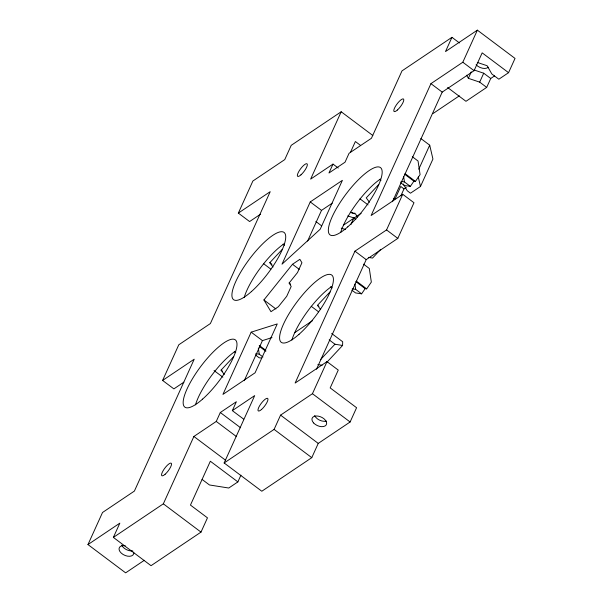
<?xml version="1.0" encoding="UTF-8"?>
<svg xmlns="http://www.w3.org/2000/svg" width="603" height="603" viewBox="0 0 603 603"><rect width="100%" height="100%" fill="white"/><g stroke="black" fill="none" stroke-linecap="round" stroke-linejoin="round"><path stroke-width="0.9" d="M326.939 362.184L342.579 345.474L342.685 341.758L331.673 333.497M144.298 560.308L125.635 572.85L87.97 544.577L102.518 512.497L134.394 491.076L194.219 359.192L162.606 380.44L173.875 388.89L183.892 382.159M260.481 214.231L249.597 221.55L238.336 213.093L252.883 181.013L284.759 159.591L291.226 145.331L341.192 111.759L372.827 135.509M162.606 380.44L178.782 344.795L210.387 323.547L270.212 191.671L238.336 213.093M240.929 475.164L237.876 481.903L210.341 461.235L190.458 505.08L207.47 517.849L201.003 532.11L151.044 565.682L113.379 537.409L119.846 523.148L87.97 544.577M113.379 537.409L163.338 503.829L193.895 436.466L216.258 421.437L220.306 412.52L236.376 401.719L232.336 410.635L243.627 419.108M341.192 111.759L310.628 179.121L332.999 164.091L338.268 168.049M251.172 332.163L222.937 394.4L255.084 372.797L277.252 323.924L251.172 332.163L262.433 340.612L271.998 337.59M310.251 201.93L282.016 264.167L320.223 229.2L342.391 180.327L310.251 201.93L321.512 210.379L332.223 203.181M332.999 164.091L328.959 173.001L345.029 162.199L349.069 153.29L371.44 138.26L401.997 70.89L451.956 37.318L459.486 42.971M244.26 380.689L262.433 340.612M307.59 241.079L321.512 210.379M350.403 152.476L355.371 141.517L360.556 145.406M316.485 369.247L366.209 259.629L397.814 238.389L413.982 202.744L402.721 194.287L386.553 229.931L354.941 251.172L295.123 383.056L326.999 361.634L338.26 370.084L330.18 387.91L356.584 407.726L350.117 421.987L318.241 443.409L311.774 457.662L261.815 491.241L224.143 462.968L254.7 395.598L232.336 410.635M350.848 224.61L353.863 217.954L347.773 215.912M224.143 462.968L274.101 429.389L280.568 415.135L312.444 393.706L326.999 361.634M477.297 62.433L487.118 65.727L491.829 73.965L498.839 79.219L508.563 72.684L515.03 58.423L477.365 30.15L462.818 62.23L430.941 83.651L371.116 215.527L402.721 194.287M451.956 37.318L445.489 51.572L477.365 30.15M392.478 201.719L442.203 92.108L474.079 70.687L482.166 52.86L508.563 72.684M400.972 195.545L403.995 188.89L406.271 187.36M418.806 169.194L429.705 145.18L420.834 138.524M494.528 75.925L490.729 78.48L486.689 87.39L479.679 82.129L468.365 78.33L471.305 71.847M403.377 184.028L407.236 190.759L410.485 193.201L420.479 186.485L432.931 159.041L429.705 145.18M479.679 82.129L483.719 73.219L474.146 70.001M400.603 182.701L404.304 185.483L410.349 186.372L413.907 181.186L415.422 181.413L420.08 174.636L418.045 161.024L412.294 156.697M351.858 290.156L355.559 292.93L361.604 293.827L365.169 288.641L366.677 288.867L371.335 282.083L369.307 268.478L363.549 264.152M263.918 299.962L292.493 264.28L299.872 259.32L301.937 262.757L297.483 272.579L289.116 283.026L291.181 286.463L286.726 296.284L278.36 306.739L270.981 311.698L263.918 299.962L275.933 308.985M273.008 267.008L269.805 262.674L282.317 249.31M378.752 184.495L366.24 197.859L369.443 202.201M224.263 374.463L221.06 370.129L233.572 356.757M320.698 309.656L317.495 305.314L330.007 291.95M380.689 249.386L372.556 258.069L368.312 257.368M320.555 359.584L334.951 344.215L342.579 345.474M433.195 113.424L459.358 95.839M486.689 87.39L465.976 101.312L447.637 87.541M343.484 225.168L361.144 213.296M294.739 332.622L312.399 320.751M237.876 481.903L228.763 488.023L209.46 484.97L202.073 479.415M400.98 181.42L404.432 181.933L410.349 186.372M352.235 288.875L355.687 289.38L361.604 293.827M255.8 353.682L259.252 354.195L262.953 356.968M261.717 358.129L259.124 357.745L255.423 354.963M317.871 364.544L322.115 365.245M393.344 198.342L395.086 198.93L400.739 186.455L403.995 188.89M341.245 228.092L345.594 229.555M483.719 73.219L490.729 78.48M405.148 173.702L415.422 181.413M404.553 174.161L413.907 181.186M379.468 179.347L380.938 180.448M359.968 198.839L368.041 204.899M386.553 229.931L397.814 238.389M353.863 217.954L355.815 219.424M315.851 221.512L321.61 225.831M354.941 251.172L366.209 259.629M356.403 281.149L366.677 288.867M355.808 281.616L365.169 288.641M283.033 244.155L284.503 245.255M330.723 286.794L332.193 287.902M292.493 264.28L299.246 269.353M269.805 262.674L271.968 264.295M263.534 263.654L270.868 269.164M289.116 283.026L290.616 284.156M317.495 305.314L318.934 306.399M311.223 306.294L318.565 311.804M329.193 339.888L334.951 344.215M259.23 345.413L265.84 350.373M259.373 346.424L265.855 351.293M312.444 393.706L350.117 421.987M234.288 351.609L235.758 352.71M221.06 370.129L222.499 371.207M280.568 415.135L318.241 443.409M214.05 370.551L222.861 377.169M274.101 429.389L311.774 457.662M220.306 412.52L240.627 427.783M216.258 421.437L236.587 436.693M193.895 436.466L225.514 460.202M163.338 503.829L201.003 532.11M462.818 62.23L474.079 70.687M430.941 83.651L442.203 92.108M466.579 75.209L468.365 78.33M357.353 217.027L355.642 214.035L350.283 212.233A7.824 4.688 24.4 0 0 353.147 213.085M418.263 176.958L420.479 186.485M403.641 176.619L404.432 181.933M354.896 284.073L355.687 289.38M258.325 347.999L259.252 354.195M354.986 213.206A7.824 4.688 24.4 0 1 354.082 213.191M340.665 232.577A42.037 11.676 -53.1 0 1 380.425 179.031M244.23 297.385A42.037 11.676 -53.1 0 1 283.99 243.846M133.7 552.107A7.824 4.688 24.4 0 1 127.64 556.177A7.824 4.688 24.4 0 1 119.138 549.8A7.824 4.688 24.4 0 1 125.198 545.73M132.758 550.878A7.824 4.688 24.4 0 1 121.783 545.15M326.411 421.09A7.824 4.688 24.4 0 1 314.653 415.527M291.92 340.032A42.037 11.683 -53.1 0 1 331.68 286.485M195.493 404.839A42.037 11.676 -53.1 0 1 235.245 351.293M488.302 67.212A7.824 4.688 24.4 0 1 476.091 64.732M300.965 174.832A7.824 2.171 -53.1 0 0 307.213 163.993A7.824 2.171 -53.1 0 0 298.884 171.373A7.824 2.171 -53.1 0 0 300.965 174.832M347.788 226.834A42.037 11.676 -53.1 0 0 381.382 168.606A42.037 11.676 -53.1 0 0 336.602 208.254A42.037 11.676 -53.1 0 0 347.788 226.834M397.4 110.017A7.824 2.171 -53.1 0 0 403.648 99.186A7.824 2.171 -53.1 0 0 395.319 106.565A7.824 2.171 -53.1 0 0 397.4 110.017M251.345 291.648A42.037 11.676 -53.1 0 0 284.94 233.421A42.037 11.676 -53.1 0 0 240.175 273.053A42.037 11.676 -53.1 0 0 251.345 291.648M313.598 422.944A7.824 4.688 24.4 0 0 326.2 424.942A7.824 4.688 24.4 0 0 318.075 416.108A7.824 4.688 24.4 0 0 313.598 422.944M202.608 399.096A42.037 11.676 -53.1 0 0 236.203 340.868A42.037 11.676 -53.1 0 0 191.422 380.516A42.037 11.676 -53.1 0 0 202.608 399.096M261.589 409.422A7.824 2.171 -53.1 0 0 267.838 398.591A7.824 2.171 -53.1 0 0 259.509 405.962A7.824 2.171 -53.1 0 0 261.589 409.422M165.154 474.229A7.824 2.171 -53.1 0 0 171.403 463.398A7.824 2.171 -53.1 0 0 163.074 470.777A7.824 2.171 -53.1 0 0 165.154 474.229M299.043 334.288A42.037 11.676 -53.1 0 0 332.637 276.061A42.037 11.676 -53.1 0 0 287.857 315.708A42.037 11.676 -53.1 0 0 299.043 334.288"/></g></svg>
